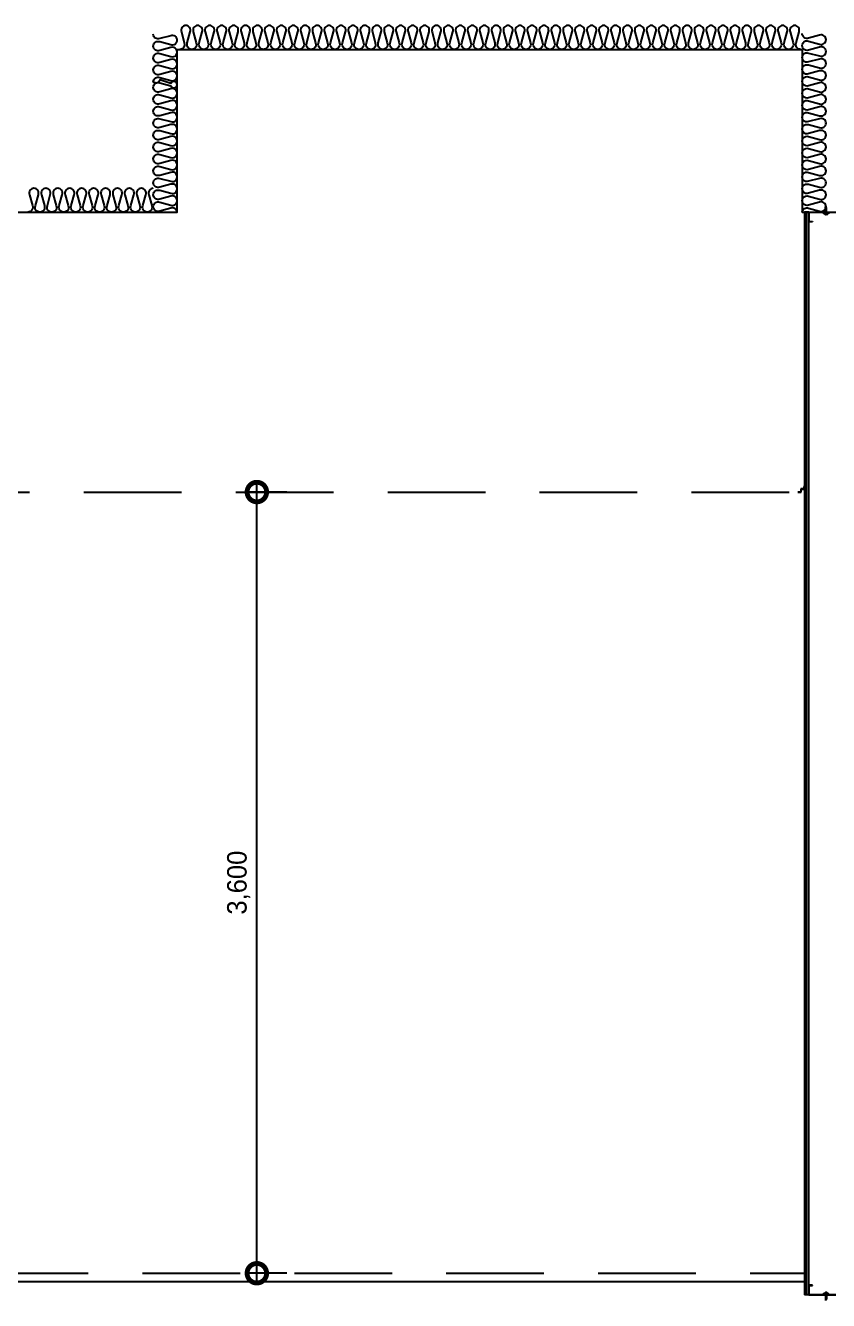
# Model space of a CAD drawing. Header units: millimetres. Extents: x 19868 to 801382, y -4805 to 85279.
# Drawn here: x 59049 to 62749, y 42153 to 48029 of the extents above; entities that cross this region are included whole.
import ezdxf

# ---------------------------------------------------------------- set-up
doc = ezdxf.new("R2010")
doc.units = ezdxf.units.MM
doc.header["$LTSCALE"] = 250
doc.linetypes.add('HID', pattern=[2.8, 1.8, -1])
doc.linetypes.add('HIDDEN', pattern=[9.525, 6.35, -3.175])
doc.layers.get('Defpoints').update_dxf_attribs({"color": 151})
for name, color, linetype in [('8입면선', 8, 'Continuous'), ('A-FIN-8', 8, 'Continuous'), ('A-WALL-D', 7, 'Continuous'), ('GAGAM-DT', 7, 'Continuous'), ('ISL', 251, 'Continuous'), ('인테리어', 7, 'HIDDEN'), ('입면', 7, 'Continuous')]:
    doc.layers.add(name, color=color, linetype=linetype)
doc.layers.add('CK', color=221, linetype='Continuous', plot=False)
doc.styles.add('Gdim', font='')
doc.styles.get('Gdim').set_extended_font_data('Dotum')
doc.dimstyles.new('Gdim50', dxfattribs={"dimscale": 30, "dimtxt": 3, "dimasz": 6, "dimexe": 1.5, "dimexo": 2, "dimgap": 1, "dimtad": 1, "dimdec": 0, "dimzin": 0, "dimdsep": 46, "dimlunit": 6, "dimtxsty": 'Gdim', "dimblk": 'DOTSMALL', "dimcen": 1.5, "dimdle": 1.5, "dimclrd": 256, "dimclre": 256, "dimclrt": 256, "dimazin": 0, "dimtfac": 1, "dimtdec": 0, "dimtix": 1, "dimtmove": 2, "dimatfit": 3, "dimldrblk": 'DOTSMALL', "dimfxl": 1.5, "dimtolj": 1, "dimtzin": 0, "dimlwd": -1, "dimlwe": -1, "dimarcsym": 1})

# ---------------------------------------------------------------- blocks, each defined once
blk = doc.blocks.new('_DotSmall')
at = {"color": 0, "linetype": 'ByBlock', "const_width": 0.5}
blk.add_lwpolyline([(-0.0625, 0, 1), (0.0625, 0, 1)], format="xyb", close=True, dxfattribs=at)
blk = doc.blocks.new('*D43')
at = {"layer": 'CK', "transparency": 16777216}
for p, q in [((60115.5, 42233.9), (60115.5, 45923.9)), ((60253.8, 45878.9), (60070.5, 45878.9)), ((60253.8, 42278.9), (60070.5, 42278.9))]:
    blk.add_line(p, q, dxfattribs=at)
at = {"layer": 'Defpoints', "color": 0, "transparency": 16777216}
for p in [(60115.5, 45878.9), (60313.8, 45878.9), (60313.8, 42278.9)]:
    blk.add_point(p, dxfattribs=at)
at = {"layer": 'CK', "transparency": 16777216, "xscale": 180, "yscale": 180, "zscale": 180}
for p, rotation in [((60115.5, 45878.9), 90), ((60115.5, 42278.9), 270)]:
    blk.add_blockref('_DotSmall', p, dxfattribs=dict(at, rotation=rotation))
at = {"layer": 'CK', "transparency": 16777216, "insert": (60031.8, 44078.9), "char_height": 90, "attachment_point": 5, "rotation": 90, "style": 'Gdim'}
blk.add_mtext('\\A1;3,600', dxfattribs=at)
blk = doc.blocks.new('*U108')
at = {"layer": '8입면선', "color": 8}
for p, q in [((3316397.6, 472011.4), (3316397.6, 477001.4)), ((3316577.6, 472011.4), (3316577.6, 477001.4))]:
    blk.add_line(p, q, dxfattribs=at)
at = {"layer": 'A-WALL-D'}
for p, q in [((3316387.6, 477001.4), (3316387.6, 472011.4)), ((3316407.6, 477001.4), (3316387.6, 477001.4)), ((3316407.6, 472021.4), (3316407.6, 477001.4)), ((3316567.6, 472021.4), (3316567.6, 477001.4)), ((3316587.6, 477001.4), (3316567.6, 477001.4)), ((3316587.6, 477001.4), (3316587.6, 472011.4)), ((3316407.6, 472011.4), (3316387.6, 472011.4)), ((3316587.6, 472011.4), (3316567.6, 472011.4))]:
    blk.add_line(p, q, dxfattribs=at)
at = {"layer": 'CK', "linetype": 'Continuous'}
blk.add_line((3316472.9, 472011.4), (3316502.3, 472011.4), dxfattribs=at)
at = {"layer": 'GAGAM-DT', "color": 8}
for p, q in [((3316492.7, 476995.6), (3316482.8, 476995.6)), ((3316482.8, 476995.6), (3316482.8, 476992.1)), ((3316491.2, 476990.6), (3316484.3, 476990.6)), ((3316485.3, 476995.6), (3316485.3, 477027)), ((3316490.3, 477021.5), (3316485.3, 477027)), ((3316485.3, 476995.6), (3316485.3, 476990.6)), ((3316490.3, 476995.6), (3316490.3, 477021.5)), ((3316490.3, 476995.6), (3316490.3, 476990.6)), ((3316492.7, 476995.6), (3316492.7, 476992.1)), ((3316482.8, 472017.2), (3316482.8, 472020.7)), ((3316492.7, 472017.2), (3316482.8, 472017.2)), ((3316491.2, 472022.2), (3316484.3, 472022.2)), ((3316485.3, 472017.2), (3316485.3, 472022.2)), ((3316485.3, 472017.2), (3316485.3, 471985.8)), ((3316490.3, 471991.3), (3316485.3, 471985.8)), ((3316490.3, 472017.2), (3316490.3, 472022.2)), ((3316490.3, 472017.2), (3316490.3, 471991.3)), ((3316492.7, 472017.2), (3316492.7, 472020.7))]:
    blk.add_line(p, q, dxfattribs=at)
for centre, start, end in [((3316484.3, 476992.1), 180, 270), ((3316491.2, 476992.1), 270, 0), ((3316484.3, 472020.7), 90, 180), ((3316491.2, 472020.7), 0, 90)]:
    blk.add_arc(centre, 1.51, start, end, dxfattribs=at)
at = {"layer": '입면', "color": 6}
for p, q in [((3316407.6, 476956.4), (3316407.6, 477001.4)), ((3316407.6, 477001.4), (3316472.9, 477001.4)), ((3316472.4, 477000.2), (3316408.8, 477000.2)), ((3316408.8, 477000.2), (3316408.8, 476957.6)), ((3316477.4, 476994.4), (3316472.4, 477000.2)), ((3316472.9, 477001.4), (3316477.9, 476995.6)), ((3316497.8, 476994.4), (3316477.4, 476994.4)), ((3316477.9, 476995.6), (3316497.3, 476995.6)), ((3316497.3, 476995.6), (3316502.3, 477001.4)), ((3316502.8, 477000.2), (3316497.8, 476994.4)), ((3316502.3, 477001.4), (3316567.6, 477001.4)), ((3316566.4, 477000.2), (3316502.8, 477000.2)), ((3316566.4, 476957.6), (3316566.4, 477000.2)), ((3316567.6, 477001.4), (3316567.6, 476956.4)), ((3316425.4, 476956.4), (3316407.6, 476956.4)), ((3316408.8, 476957.6), (3316425.4, 476957.6)), ((3316425.4, 476957.6), (3316425.4, 476956.4)), ((3316549.8, 476956.4), (3316549.8, 476957.6)), ((3316549.8, 476957.6), (3316566.4, 476957.6)), ((3316567.6, 476956.4), (3316549.8, 476956.4)), ((3316425.4, 472056.4), (3316407.6, 472056.4)), ((3316407.6, 472056.4), (3316407.6, 472011.4)), ((3316408.8, 472012.6), (3316408.8, 472055.2)), ((3316408.8, 472055.2), (3316425.4, 472055.2)), ((3316425.4, 472055.2), (3316425.4, 472056.4)), ((3316567.6, 472056.4), (3316549.8, 472056.4)), ((3316549.8, 472056.4), (3316549.8, 472055.2)), ((3316549.8, 472055.2), (3316566.4, 472055.2)), ((3316566.4, 472055.2), (3316566.4, 472012.6)), ((3316567.6, 472011.4), (3316567.6, 472056.4)), ((3316407.6, 472011.4), (3316472.9, 472011.4)), ((3316472.4, 472012.6), (3316408.8, 472012.6)), ((3316477.4, 472018.5), (3316472.4, 472012.6)), ((3316472.9, 472011.4), (3316477.9, 472017.3)), ((3316497.8, 472018.5), (3316477.4, 472018.5)), ((3316477.9, 472017.3), (3316497.3, 472017.3)), ((3316497.3, 472017.3), (3316502.3, 472011.4)), ((3316502.8, 472012.6), (3316497.8, 472018.5)), ((3316502.3, 472011.4), (3316567.6, 472011.4)), ((3316566.4, 472012.6), (3316502.8, 472012.6))]:
    blk.add_line(p, q, dxfattribs=at)

msp = doc.modelspace()

# ---------------------------------------------------------------- linework, layer by layer
at = {"layer": 'A-FIN-8'}
msp.add_line((62638.2, 42238.9), (52588.2, 42238.9), dxfattribs=at)
at = {"layer": 'ISL'}
for points in [[(62620.7, 47918.9, -0.524949), (62600.1, 47948.7), (62613.8, 47999.1, 0.524856), (62593.2, 48028.9, 0.524856), (62572.6, 47999.1), (62586.3, 47948.7, -1.449198), (62545.1, 47948.7), (62558.8, 47999.1, 0.524856), (62538.2, 48028.9, 0.524856), (62517.6, 47999.1), (62531.3, 47948.7, -1.449198), (62490.1, 47948.7), (62503.8, 47999.1, 0.524856), (62483.2, 48028.9, 0.524856), (62462.6, 47999.1), (62476.3, 47948.7, -1.449198), (62435.1, 47948.7), (62448.8, 47999.1, 0.524856), (62428.2, 48028.9, 0.524856), (62407.6, 47999.1), (62421.3, 47948.7, -1.449198), (62380.1, 47948.7), (62393.8, 47999.1, 0.524856), (62373.2, 48028.9, 0.524856), (62352.6, 47999.1), (62366.3, 47948.7, -1.449198), (62325.1, 47948.7), (62338.8, 47999.1, 0.524856), (62318.2, 48028.9, 0.524856), (62297.6, 47999.1), (62311.3, 47948.7, -1.449198), (62270.1, 47948.7), (62283.8, 47999.1, 0.524856), (62263.2, 48028.9, 0.524856), (62242.6, 47999.1), (62256.3, 47948.7, -1.449198), (62215.1, 47948.7), (62228.8, 47999.1, 0.524856), (62208.2, 48028.9, 0.524856), (62187.6, 47999.1), (62201.3, 47948.7, -1.449198), (62160.1, 47948.7), (62173.8, 47999.1, 0.524856), (62153.2, 48028.9, 0.524856), (62132.6, 47999.1), (62146.3, 47948.7, -1.449198), (62105.1, 47948.7), (62118.8, 47999.1, 0.524856), (62098.2, 48028.9, 0.524856), (62077.6, 47999.1), (62091.3, 47948.7, -1.449198), (62050.1, 47948.7), (62063.8, 47999.1, 0.524856), (62043.2, 48028.9, 0.524856), (62022.6, 47999.1), (62036.3, 47948.7, -1.449198), (61995.1, 47948.7), (62008.8, 47999.1, 0.524856), (61988.2, 48028.9, 0.524856), (61967.6, 47999.1), (61981.3, 47948.7, -1.449198), (61940.1, 47948.7), (61953.8, 47999.1, 0.524856), (61933.2, 48028.9, 0.524856), (61912.6, 47999.1), (61926.3, 47948.7, -1.449198), (61885.1, 47948.7), (61898.8, 47999.1, 0.524856), (61878.2, 48028.9, 0.524856), (61857.6, 47999.1), (61871.3, 47948.7, -1.449198), (61830.1, 47948.7), (61843.8, 47999.1, 0.524856), (61823.2, 48028.9, 0.524856), (61802.6, 47999.1), (61816.3, 47948.7, -1.449198), (61775.1, 47948.7), (61788.8, 47999.1, 0.524856), (61768.2, 48028.9, 0.524856), (61747.6, 47999.1), (61761.3, 47948.7, -1.449198), (61720.1, 47948.7), (61733.8, 47999.1, 0.524856), (61713.2, 48028.9, 0.524856), (61692.6, 47999.1), (61706.3, 47948.7, -1.449198), (61665.1, 47948.7), (61678.8, 47999.1, 0.524856), (61658.2, 48028.9, 0.524856), (61637.6, 47999.1), (61651.3, 47948.7, -1.449198), (61610.1, 47948.7), (61623.8, 47999.1, 0.524856), (61603.2, 48028.9, 0.524856), (61582.6, 47999.1), (61596.3, 47948.7, -1.449198), (61555.1, 47948.7), (61568.8, 47999.1, 0.524856), (61548.2, 48028.9, 0.524856), (61527.6, 47999.1), (61541.3, 47948.7, -1.449198), (61500.1, 47948.7), (61513.8, 47999.1, 0.524856), (61493.2, 48028.9, 0.524856), (61472.6, 47999.1), (61486.3, 47948.7, -1.449198), (61445.1, 47948.7), (61458.8, 47999.1, 0.524856), (61438.2, 48028.9, 0.524856), (61417.6, 47999.1), (61431.3, 47948.7, -1.449198), (61390.1, 47948.7), (61403.8, 47999.1, 0.524856), (61383.2, 48028.9, 0.524856), (61362.6, 47999.1), (61376.3, 47948.7, -1.449198), (61335.1, 47948.7), (61348.8, 47999.1, 0.524856), (61328.2, 48028.9, 0.524856), (61307.6, 47999.1), (61321.3, 47948.7, -1.449198), (61280.1, 47948.7), (61293.8, 47999.1, 0.524856), (61273.2, 48028.9, 0.524856), (61252.6, 47999.1), (61266.3, 47948.7, -1.449198), (61225.1, 47948.7), (61238.8, 47999.1, 0.524856), (61218.2, 48028.9, 0.524856), (61197.6, 47999.1), (61211.3, 47948.7, -1.449198), (61170.1, 47948.7), (61183.8, 47999.1, 0.524856), (61163.2, 48028.9, 0.524856), (61142.6, 47999.1), (61156.3, 47948.7, -1.449198), (61115.1, 47948.7), (61128.8, 47999.1, 0.524856), (61108.2, 48028.9, 0.524856), (61087.6, 47999.1), (61101.3, 47948.7, -1.449198), (61060.1, 47948.7), (61073.8, 47999.1, 0.524856), (61053.2, 48028.9, 0.524856), (61032.6, 47999.1), (61046.3, 47948.7, -1.449198), (61005.1, 47948.7), (61018.8, 47999.1, 0.524856), (60998.2, 48028.9, 0.524856), (60977.6, 47999.1), (60991.3, 47948.7, -1.449198), (60950.1, 47948.7), (60963.8, 47999.1, 0.524856), (60943.2, 48028.9, 0.524856), (60922.6, 47999.1), (60936.3, 47948.7, -1.449198), (60895.1, 47948.7), (60908.8, 47999.1, 0.524856), (60888.2, 48028.9, 0.524856), (60867.6, 47999.1), (60881.3, 47948.7, -1.449198), (60840.1, 47948.7), (60853.8, 47999.1, 0.524856), (60833.2, 48028.9, 0.524856), (60812.6, 47999.1), (60826.3, 47948.7, -1.449198), (60785.1, 47948.7), (60798.8, 47999.1, 0.524856), (60778.2, 48028.9, 0.524856), (60757.6, 47999.1), (60771.3, 47948.7, -1.449198), (60730.1, 47948.7), (60743.8, 47999.1, 0.524856), (60723.2, 48028.9, 0.524856), (60702.6, 47999.1), (60716.3, 47948.7, -1.449198), (60675.1, 47948.7), (60688.8, 47999.1, 0.524856), (60668.2, 48028.9, 0.524856), (60647.6, 47999.1), (60661.3, 47948.7, -1.449198), (60620.1, 47948.7), (60633.8, 47999.1, 0.524856), (60613.2, 48028.9, 0.524856), (60592.6, 47999.1), (60606.3, 47948.7, -1.449198), (60565.1, 47948.7), (60578.8, 47999.1, 0.524856), (60558.2, 48028.9, 0.524856), (60537.6, 47999.1), (60551.3, 47948.7, -1.449198), (60510.1, 47948.7), (60523.8, 47999.1, 0.524856), (60503.2, 48028.9, 0.524856), (60482.6, 47999.1), (60496.3, 47948.7, -1.449198), (60455.1, 47948.7), (60468.8, 47999.1, 0.524856), (60448.2, 48028.9, 0.524856), (60427.6, 47999.1), (60441.3, 47948.7, -1.449198), (60400.1, 47948.7), (60413.8, 47999.1, 0.524856), (60393.2, 48028.9, 0.524856), (60372.6, 47999.1), (60386.3, 47948.7, -1.449198), (60345.1, 47948.7), (60358.8, 47999.1, 0.524856), (60338.2, 48028.9, 0.524856), (60317.6, 47999.1), (60331.3, 47948.7, -1.449198), (60290.1, 47948.7), (60303.8, 47999.1, 0.524856), (60283.2, 48028.9, 0.524856), (60262.6, 47999.1), (60276.3, 47948.7, -1.449198), (60235.1, 47948.7), (60248.8, 47999.1, 0.524856), (60228.2, 48028.9, 0.524856), (60207.6, 47999.1), (60221.3, 47948.7, -1.449198), (60180.1, 47948.7), (60193.8, 47999.1, 0.524856), (60173.2, 48028.9, 0.524856), (60152.6, 47999.1), (60166.3, 47948.7, -0.524913), (60145.7, 47918.9, -0.524913), (60125.1, 47948.7), (60138.8, 47999.1, 0.524856), (60118.2, 48028.9, 0.524856), (60097.6, 47999.1), (60111.3, 47948.7, -1.449198), (60070.1, 47948.7), (60083.8, 47999.1, 0.524856), (60063.2, 48028.9, 0.524856), (60042.6, 47999.1), (60056.3, 47948.7, -1.449198), (60015.1, 47948.7), (60028.8, 47999.1, 0.524856), (60008.2, 48028.9, 0.524856), (59987.6, 47999.1), (60001.3, 47948.7, -1.449198), (59960.1, 47948.7), (59973.8, 47999.1, 0.524856), (59953.2, 48028.9, 0.524856), (59932.6, 47999.1), (59946.3, 47948.7, -1.449198), (59905.1, 47948.7), (59918.8, 47999.1, 0.524856), (59898.2, 48028.9, 0.524856), (59877.6, 47999.1), (59891.3, 47948.7, -1.449198), (59850.1, 47948.7), (59863.8, 47999.1, 0.524856), (59843.2, 48028.9, 0.524856), (59822.6, 47999.1), (59836.3, 47948.7, -1.449198), (59795.1, 47948.7), (59808.8, 47999.1, 0.524856), (59788.2, 48028.9, 0.524856), (59767.6, 47999.1), (59781.3, 47948.7, -0.524915), (59760.7, 47918.9)], [(59748.1, 47168.9, 0.489145), (59718.4, 47187), (59668, 47173.4, -0.524856), (59638.2, 47193.9, -0.524856), (59668, 47214.5), (59718.4, 47200.9, 1.449198), (59718.4, 47242), (59668, 47228.4, -0.524856), (59638.2, 47248.9, -0.524856), (59668, 47269.5), (59718.4, 47255.9, 1.449198), (59718.4, 47297), (59668, 47283.4, -0.524856), (59638.2, 47303.9, -0.524856), (59668, 47324.5), (59718.4, 47310.9, 1.449198), (59718.4, 47352), (59668, 47338.4, -0.524856), (59638.2, 47358.9, -0.524856), (59668, 47379.5), (59718.4, 47365.9, 1.449198), (59718.4, 47407), (59668, 47393.4, -0.524856), (59638.2, 47413.9, -0.524856), (59668, 47434.5), (59718.4, 47420.9, 1.449198), (59718.4, 47462), (59668, 47448.4, -0.524856), (59638.2, 47468.9, -0.524856), (59668, 47489.5), (59718.4, 47475.9, 1.449198), (59718.4, 47517), (59668, 47503.4, -0.524856), (59638.2, 47523.9, -0.524856), (59668, 47544.5), (59718.4, 47530.9, 1.449198), (59718.4, 47572), (59668, 47558.4, -0.524856), (59638.2, 47578.9, -0.524856), (59668, 47599.5), (59718.4, 47585.9, 1.449198), (59718.4, 47627), (59668, 47613.4, -0.524856), (59638.2, 47633.9, -0.524856), (59668, 47654.5), (59718.4, 47640.9, 1.449198), (59718.4, 47682), (59668, 47668.4, -0.524856), (59638.2, 47688.9, -0.524856), (59668, 47709.5), (59718.4, 47695.9, 1.449198), (59718.4, 47737), (59668, 47723.4, -0.524856), (59638.2, 47743.9, -0.524856), (59668, 47764.5), (59718.4, 47750.9, 5.351885), (59718.4, 47762), (59668, 47778.4, -0.607988), (59638.2, 47768.9, -0.524856), (59668, 47789.5), (59718.4, 47775.9, 1.449198), (59718.4, 47817), (59668, 47803.4, -0.524856), (59638.2, 47823.9, -0.524856), (59668, 47844.5), (59718.4, 47830.9, 1.449198), (59718.4, 47872), (59668, 47858.4, -0.524856), (59638.2, 47878.9, -0.524856), (59668, 47899.5), (59718.4, 47885.9, 1.449198), (59718.4, 47927), (59668, 47913.4, -0.524856), (59638.2, 47933.9, -0.524856), (59668, 47954.5), (59718.4, 47940.9, 0.524933), (59748.2, 47961.4, 0.524933), (59718.4, 47982), (59668, 47968.4, -0.524854), (59638.2, 47988.9, -0.524854)], [(62628.4, 47168.9, -0.489145), (62658, 47187), (62708.4, 47173.4, 0.524856), (62738.2, 47193.9, 0.524856), (62708.4, 47214.5), (62658, 47200.9, -1.449198), (62658, 47242), (62708.4, 47228.4, 0.524856), (62738.2, 47248.9, 0.524856), (62708.4, 47269.5), (62658, 47255.9, -1.449198), (62658, 47297), (62708.4, 47283.4, 0.524856), (62738.2, 47303.9, 0.524856), (62708.4, 47324.5), (62658, 47310.9, -1.449198), (62658, 47352), (62708.4, 47338.4, 0.524856), (62738.2, 47358.9, 0.524856), (62708.4, 47379.5), (62658, 47365.9, -1.449198), (62658, 47407), (62708.4, 47393.4, 0.524856), (62738.2, 47413.9, 0.524856), (62708.4, 47434.5), (62658, 47420.9, -1.449198), (62658, 47462), (62708.4, 47448.4, 0.524856), (62738.2, 47468.9, 0.524856), (62708.4, 47489.5), (62658, 47475.9, -1.449198), (62658, 47517), (62708.4, 47503.4, 0.524856), (62738.2, 47523.9, 0.524856), (62708.4, 47544.5), (62658, 47530.9, -1.449198), (62658, 47572), (62708.4, 47558.4, 0.524856), (62738.2, 47578.9, 0.524856), (62708.4, 47599.5), (62658, 47585.9, -1.449198), (62658, 47627), (62708.4, 47613.4, 0.524856), (62738.2, 47633.9, 0.524856), (62708.4, 47654.5), (62658, 47640.9, -1.449198), (62658, 47682), (62708.4, 47668.4, 0.524856), (62738.2, 47688.9, 0.524856), (62708.4, 47709.5), (62658, 47695.9, -1.449198), (62658, 47737), (62708.4, 47723.4, 0.524856), (62738.2, 47743.9, 0.524856), (62708.4, 47764.5), (62658, 47750.9, -1.449198), (62658, 47792), (62708.4, 47778.4, 0.524856), (62738.2, 47798.9, 0.524856), (62708.4, 47819.5), (62658, 47805.9, -1.449198), (62658, 47847), (62708.4, 47833.4, 0.524856), (62738.2, 47853.9, 0.524856), (62708.4, 47874.5), (62658, 47860.9, -1.449198), (62658, 47902), (62708.4, 47888.4, 0.524856), (62738.2, 47908.9, 0.524856), (62708.4, 47929.5), (62658, 47915.9, -1.449198), (62658, 47957), (62708.4, 47943.4, 0.524856), (62738.2, 47963.9, 0.524856), (62708.4, 47984.5), (62658, 47970.9, -0.524933), (62628.2, 47991.4)], [(59638.2, 47278.9, 0.524856), (59617.6, 47249.1), (59631.3, 47198.7, -1.449198), (59590.1, 47198.7), (59603.8, 47249.1, 0.524856), (59583.2, 47278.9, 0.524856), (59562.6, 47249.1), (59576.3, 47198.7, -1.449198), (59535.1, 47198.7), (59548.8, 47249.1, 0.524856), (59528.2, 47278.9, 0.524856), (59507.6, 47249.1), (59521.3, 47198.7, -1.449198), (59480.1, 47198.7), (59493.8, 47249.1, 0.524856), (59473.2, 47278.9, 0.524856), (59452.6, 47249.1), (59466.3, 47198.7, -1.449198), (59425.1, 47198.7), (59438.8, 47249.1, 0.524856), (59418.2, 47278.9, 0.524856), (59397.6, 47249.1), (59411.3, 47198.7, -1.449198), (59370.1, 47198.7), (59383.8, 47249.1, 0.524856), (59363.2, 47278.9, 0.524856), (59342.6, 47249.1), (59356.3, 47198.7, -1.449198), (59315.1, 47198.7), (59328.8, 47249.1, 0.524856), (59308.2, 47278.9, 0.524856), (59287.6, 47249.1), (59301.3, 47198.7, -1.449198), (59260.1, 47198.7), (59273.8, 47249.1, 0.524856), (59253.2, 47278.9, 0.524856), (59232.6, 47249.1), (59246.3, 47198.7, -1.449198), (59205.1, 47198.7), (59218.8, 47249.1, 0.524856), (59198.2, 47278.9, 0.524856), (59177.6, 47249.1), (59191.3, 47198.7, -1.449198), (59150.1, 47198.7), (59163.8, 47249.1, 0.524856), (59143.2, 47278.9, 0.524856), (59122.6, 47249.1), (59136.3, 47198.7, -1.449198), (59095.1, 47198.7), (59108.8, 47249.1, 0.524856), (59088.2, 47278.9, 0.524856), (59067.6, 47249.1), (59081.3, 47198.7, -0.524951), (59060.7, 47168.9, -0.524951)]]:
    msp.add_lwpolyline(points, format="xyb", dxfattribs=at)
for points in [[(58928.2, 47918.9), (58928.2, 47168.9), (59748.2, 47168.9), (59748.2, 47918.9)], [(59748.2, 47918.9), (62628.2, 47918.9)], [(62628.2, 47918.9), (62628.2, 47168.9), (63448.2, 47168.9), (63448.2, 47918.9)]]:
    msp.add_lwpolyline(points, dxfattribs=at)
at = {"layer": '인테리어', "linetype": 'HID'}
for p, q in [((62633.4, 45900.1), (62641.5, 45900.1)), ((52588.2, 42278.9, 0), (62638.2, 42278.9, 0))]:
    msp.add_line(p, q, dxfattribs=at)
msp.add_lwpolyline([(62638.2, 45907.7), (62637, 45907.7), (62637, 45893.9), (62622, 45893.9), (62622, 45878.9), (62608.2, 45878.9), (62608.2, 45877.7), (62623.2, 45877.7), (62623.2, 45892.7), (62638.2, 45892.7)], close=True, dxfattribs=at)
msp.add_lwpolyline([(53018.3, 45878.9), (62622, 45878.9)], dxfattribs=at)

# ---------------------------------------------------------------- block references
at = {"layer": 'A-WALL-D'}
msp.add_blockref('*U108', (-3253749.4, -429832.5), dxfattribs=at)

# ---------------------------------------------------------------- dimensions: what is measured, and where the dimension line sits
at = {"layer": 'CK'}
dim = msp.add_linear_dim(base=(60115.5, 45878.9), p1=(60313.8, 42278.9), p2=(60313.8, 45878.9), angle=90, dimstyle='Gdim50', dxfattribs=at)
dim.commit()
dim.dimension.update_dxf_attribs({"geometry": '*D43', "text_midpoint": (60031.8, 44078.9)})

doc.saveas('drawing.dxf')
